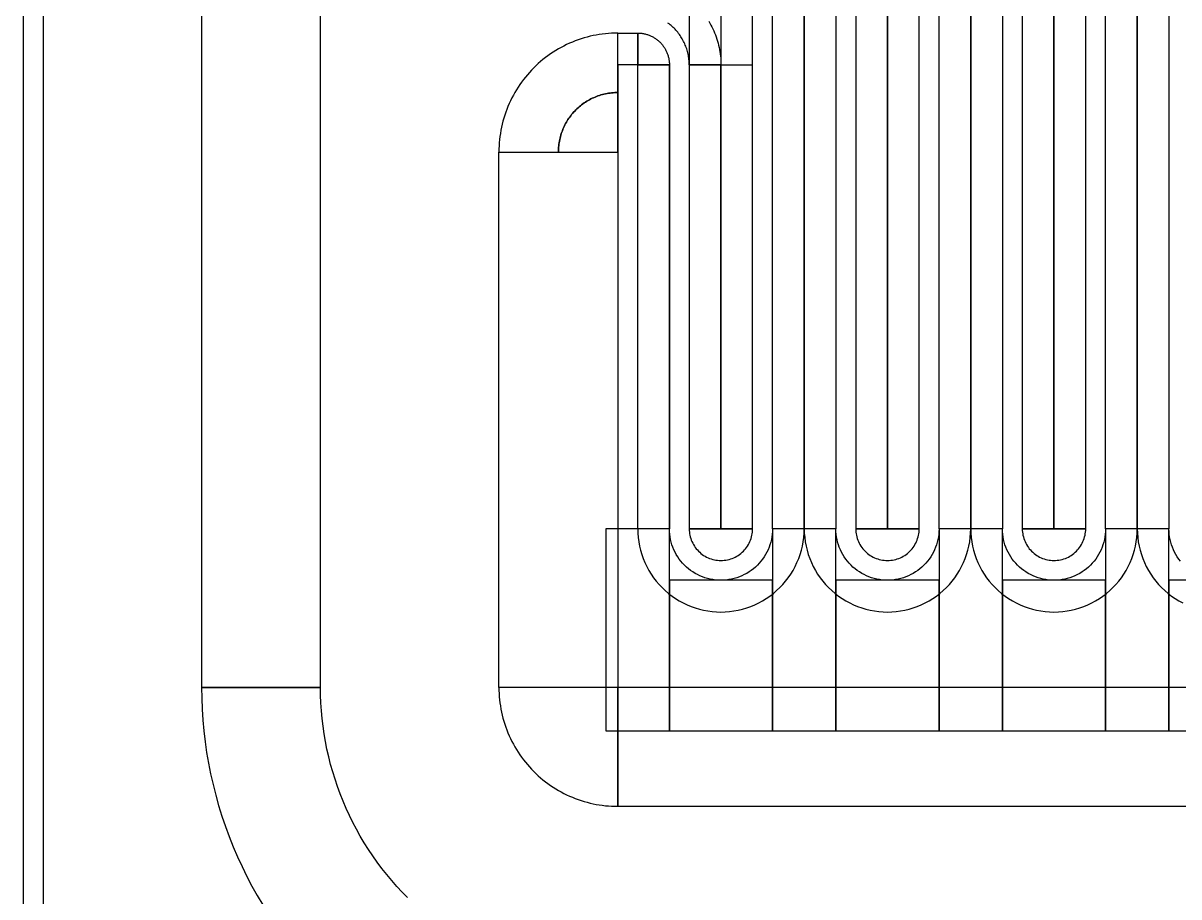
# Model space of a CAD drawing. Extents: x -21939 to 21943, y -23600 to 16600.
# Drawn here: x -13995 to -13703.5, y 7229.7 to 7450 of the extents above; entities that cross this region are included whole.
import ezdxf

# ---------------------------------------------------------------- set-up
doc = ezdxf.new("R2010")
doc.units = 0

# ---------------------------------------------------------------- blocks, each defined once
blk = doc.blocks.new('QTUNE1')
for points in [[(3305, 5400), (3305, 1200), (3310.14, 1200), (3310.14, 5400), (3305, 5400)], [(3489, 3739.5), (3489, 3928.5), (3473, 3928.5), (3473, 3739.5), (3489, 3739.5)], [(3350, 3917.5), (3350, 3582.5), (3380, 3582.5), (3380, 3917.5), (3350, 3917.5)], [(3489, 3622.5), (3489, 3877.5), (3481, 3877.5), (3481, 3622.5), (3489, 3622.5)], [(3494, 3622.5), (3494, 3877.5), (3502, 3877.5), (3502, 3622.5), (3494, 3622.5)], [(3510, 3877.5), (3510, 3622.5), (3502, 3622.5), (3502, 3877.5), (3510, 3877.5)], [(3515, 3877.5), (3515, 3622.5), (3523, 3622.5), (3523, 3877.5), (3515, 3877.5)], [(3531, 3622.5), (3531, 3877.5), (3523, 3877.5), (3523, 3622.5), (3531, 3622.5)], [(3536, 3622.5), (3536, 3877.5), (3544, 3877.5), (3544, 3622.5), (3536, 3622.5)], [(3552, 3877.5), (3552, 3622.5), (3544, 3622.5), (3544, 3877.5), (3552, 3877.5)], [(3557, 3877.5), (3557, 3622.5), (3565, 3622.5), (3565, 3877.5), (3557, 3877.5)], [(3573, 3622.5), (3573, 3877.5), (3565, 3877.5), (3565, 3622.5), (3573, 3622.5)], [(3578, 3622.5), (3578, 3877.5), (3586, 3877.5), (3586, 3622.5), (3578, 3622.5)], [(3594, 3877.5), (3594, 3622.5), (3586, 3622.5), (3586, 3877.5), (3594, 3877.5)], [(3477.91, 3750.47), (3478.19, 3750), (3478.46, 3749.52), (3478.71, 3749.03), (3478.95, 3748.54), (3479.18, 3748.04), (3479.4, 3747.54), (3479.61, 3747.03), (3479.8, 3746.51), (3479.97, 3745.99), (3480.14, 3745.46), (3480.28, 3744.94), (3480.42, 3744.4), (3480.54, 3743.87), (3480.65, 3743.33), (3480.74, 3742.79), (3480.82, 3742.24), (3480.88, 3741.7), (3480.94, 3741.15), (3480.97, 3740.6), (3480.99, 3740.05), (3481, 3739.5), (3473, 3739.5), (3473, 3739.84), (3472.98, 3740.18), (3472.96, 3740.52), (3472.93, 3740.86), (3472.89, 3741.2), (3472.84, 3741.53), (3472.78, 3741.87), (3472.72, 3742.2), (3472.64, 3742.53), (3472.56, 3742.86), (3472.46, 3743.19), (3472.36, 3743.52), (3472.25, 3743.84), (3472.14, 3744.16), (3472.01, 3744.47), (3471.88, 3744.79), (3471.73, 3745.1), (3471.58, 3745.4), (3471.42, 3745.7), (3471.26, 3746), (3471.08, 3746.29), (3470.9, 3746.58), (3470.71, 3746.86), (3470.52, 3747.14), (3470.31, 3747.41), (3470.1, 3747.68), (3469.89, 3747.94), (3469.66, 3748.2), (3469.43, 3748.45), (3469.19, 3748.69), (3468.95, 3748.93), (3468.7, 3749.16), (3468.44, 3749.39), (3468.18, 3749.6), (3467.91, 3749.81), (3467.64, 3750.02)], [(3455, 3747.5), (3454.21, 3747.49), (3453.43, 3747.46), (3452.65, 3747.41), (3451.86, 3747.34), (3451.08, 3747.24), (3450.31, 3747.13), (3449.53, 3747), (3448.76, 3746.84), (3448, 3746.67), (3447.24, 3746.48), (3446.48, 3746.26), (3445.73, 3746.03), (3444.99, 3745.78), (3444.25, 3745.51), (3443.52, 3745.22), (3442.8, 3744.91), (3442.08, 3744.58), (3441.38, 3744.23), (3440.69, 3743.86), (3440, 3743.48), (3439.33, 3743.08), (3438.66, 3742.66), (3438.01, 3742.22), (3437.37, 3741.77), (3436.74, 3741.3), (3436.12, 3740.81), (3435.52, 3740.31), (3434.93, 3739.79), (3434.35, 3739.26), (3433.79, 3738.71), (3433.24, 3738.15), (3432.71, 3737.57), (3432.19, 3736.98), (3431.69, 3736.38), (3431.2, 3735.76), (3430.73, 3735.13), (3430.28, 3734.49), (3429.84, 3733.84), (3429.42, 3733.17), (3429.02, 3732.5), (3428.64, 3731.81), (3428.27, 3731.12), (3427.92, 3730.42), (3427.59, 3729.7), (3427.28, 3728.98), (3426.99, 3728.25), (3426.72, 3727.51), (3426.47, 3726.77), (3426.24, 3726.02), (3426.02, 3725.26), (3425.83, 3724.5), (3425.66, 3723.74), (3425.5, 3722.97), (3425.37, 3722.19), (3425.26, 3721.42), (3425.16, 3720.64), (3425.09, 3719.85), (3425.04, 3719.07), (3425.01, 3718.29), (3425, 3717.5), (3440, 3717.5), (3440.01, 3717.89), (3440.02, 3718.29), (3440.05, 3718.68), (3440.08, 3719.07), (3440.13, 3719.46), (3440.18, 3719.85), (3440.25, 3720.23), (3440.33, 3720.62), (3440.41, 3721), (3440.51, 3721.38), (3440.62, 3721.76), (3440.73, 3722.14), (3440.86, 3722.51), (3441, 3722.88), (3441.14, 3723.24), (3441.3, 3723.6), (3441.46, 3723.96), (3441.63, 3724.31), (3441.82, 3724.66), (3442.01, 3725), (3442.21, 3725.34), (3442.42, 3725.67), (3442.64, 3726), (3442.86, 3726.32), (3443.1, 3726.63), (3443.34, 3726.94), (3443.59, 3727.24), (3443.85, 3727.54), (3444.12, 3727.83), (3444.39, 3728.11), (3444.67, 3728.38), (3444.96, 3728.65), (3445.26, 3728.91), (3445.56, 3729.16), (3445.87, 3729.4), (3446.18, 3729.64), (3446.5, 3729.86), (3446.83, 3730.08), (3447.16, 3730.29), (3447.5, 3730.49), (3447.84, 3730.68), (3448.19, 3730.87), (3448.54, 3731.04), (3448.9, 3731.2), (3449.26, 3731.36), (3449.62, 3731.5), (3449.99, 3731.64), (3450.36, 3731.77), (3450.74, 3731.88), (3451.12, 3731.99), (3451.5, 3732.09), (3451.88, 3732.17), (3452.27, 3732.25), (3452.65, 3732.32), (3453.04, 3732.37), (3453.43, 3732.42), (3453.82, 3732.45), (3454.21, 3732.48), (3454.61, 3732.49), (3455, 3732.5), (3455, 3747.5)], [(3455, 3747.5), (3460, 3747.5), (3460, 3739.5), (3455, 3739.5), (3455, 3747.5)], [(3460, 3747.5), (3460.21, 3747.5), (3460.42, 3747.49), (3460.63, 3747.48), (3460.84, 3747.46), (3461.04, 3747.43), (3461.25, 3747.4), (3461.46, 3747.37), (3461.66, 3747.33), (3461.87, 3747.28), (3462.07, 3747.23), (3462.27, 3747.17), (3462.47, 3747.11), (3462.67, 3747.04), (3462.87, 3746.97), (3463.06, 3746.89), (3463.25, 3746.81), (3463.44, 3746.72), (3463.63, 3746.63), (3463.82, 3746.53), (3464, 3746.43), (3464.18, 3746.32), (3464.36, 3746.21), (3464.53, 3746.09), (3464.7, 3745.97), (3464.87, 3745.85), (3465.03, 3745.72), (3465.2, 3745.58), (3465.35, 3745.45), (3465.51, 3745.3), (3465.66, 3745.16), (3465.8, 3745.01), (3465.95, 3744.85), (3466.08, 3744.7), (3466.22, 3744.53), (3466.35, 3744.37), (3466.47, 3744.2), (3466.59, 3744.03), (3466.71, 3743.86), (3466.82, 3743.68), (3466.93, 3743.5), (3467.03, 3743.32), (3467.13, 3743.13), (3467.22, 3742.94), (3467.31, 3742.75), (3467.39, 3742.56), (3467.47, 3742.37), (3467.54, 3742.17), (3467.61, 3741.97), (3467.67, 3741.77), (3467.73, 3741.57), (3467.78, 3741.37), (3467.83, 3741.16), (3467.87, 3740.96), (3467.9, 3740.75), (3467.93, 3740.54), (3467.96, 3740.34), (3467.98, 3740.13), (3467.99, 3739.92), (3468, 3739.71), (3468, 3739.5), (3460, 3739.5), (3460, 3739.5), (3460, 3739.5), (3460, 3739.5), (3460, 3739.5), (3460, 3739.5), (3460, 3739.5), (3460, 3739.5), (3460, 3739.5), (3460, 3739.5), (3460, 3739.5), (3460, 3739.5), (3460, 3739.5), (3460, 3739.5), (3460, 3739.5), (3460, 3739.5), (3460, 3739.5), (3460, 3739.5), (3460, 3739.5), (3460, 3739.5), (3460, 3739.5), (3460, 3739.5), (3460, 3739.5), (3460, 3739.5), (3460, 3739.5), (3460, 3739.5), (3460, 3739.5), (3460, 3739.5), (3460, 3739.5), (3460, 3739.5), (3460, 3739.5), (3460, 3739.5), (3460, 3739.5), (3460, 3739.5), (3460, 3739.5), (3460, 3739.5), (3460, 3739.5), (3460, 3739.5), (3460, 3739.5), (3460, 3739.5), (3460, 3739.5), (3460, 3739.5), (3460, 3739.5), (3460, 3739.5), (3460, 3739.5), (3460, 3739.5), (3460, 3739.5), (3460, 3739.5), (3460, 3739.5), (3460, 3739.5), (3460, 3739.5), (3460, 3739.5), (3460, 3739.5), (3460, 3739.5), (3460, 3739.5), (3460, 3739.5), (3460, 3739.5), (3460, 3739.5), (3460, 3739.5), (3460, 3739.5), (3460, 3739.5), (3460, 3747.5)], [(3455, 3739.5), (3455, 3571.5), (3468, 3571.5), (3468, 3739.5), (3455, 3739.5)], [(3468, 3739.5), (3468, 3622.5), (3460, 3622.5), (3460, 3739.5), (3468, 3739.5)], [(3473, 3739.5), (3473, 3622.5), (3481, 3622.5), (3481, 3739.5), (3473, 3739.5)], [(3455, 3732.5), (3454.61, 3732.49), (3454.21, 3732.48), (3453.82, 3732.45), (3453.43, 3732.42), (3453.04, 3732.37), (3452.65, 3732.32), (3452.27, 3732.25), (3451.88, 3732.17), (3451.5, 3732.09), (3451.12, 3731.99), (3450.74, 3731.88), (3450.36, 3731.77), (3449.99, 3731.64), (3449.62, 3731.5), (3449.26, 3731.36), (3448.9, 3731.2), (3448.54, 3731.04), (3448.19, 3730.87), (3447.84, 3730.68), (3447.5, 3730.49), (3447.16, 3730.29), (3446.83, 3730.08), (3446.5, 3729.86), (3446.18, 3729.64), (3445.87, 3729.4), (3445.56, 3729.16), (3445.26, 3728.91), (3444.96, 3728.65), (3444.67, 3728.38), (3444.39, 3728.11), (3444.12, 3727.83), (3443.85, 3727.54), (3443.59, 3727.24), (3443.34, 3726.94), (3443.1, 3726.63), (3442.86, 3726.32), (3442.64, 3726), (3442.42, 3725.67), (3442.21, 3725.34), (3442.01, 3725), (3441.82, 3724.66), (3441.63, 3724.31), (3441.46, 3723.96), (3441.3, 3723.6), (3441.14, 3723.24), (3441, 3722.88), (3440.86, 3722.51), (3440.73, 3722.14), (3440.62, 3721.76), (3440.51, 3721.38), (3440.41, 3721), (3440.33, 3720.62), (3440.25, 3720.23), (3440.18, 3719.85), (3440.13, 3719.46), (3440.08, 3719.07), (3440.05, 3718.68), (3440.02, 3718.29), (3440.01, 3717.89), (3440, 3717.5), (3455, 3717.5), (3455, 3717.5), (3455, 3717.5), (3455, 3717.5), (3455, 3717.5), (3455, 3717.5), (3455, 3717.5), (3455, 3717.5), (3455, 3717.5), (3455, 3717.5), (3455, 3717.5), (3455, 3717.5), (3455, 3717.5), (3455, 3717.5), (3455, 3717.5), (3455, 3717.5), (3455, 3717.5), (3455, 3717.5), (3455, 3717.5), (3455, 3717.5), (3455, 3717.5), (3455, 3717.5), (3455, 3717.5), (3455, 3717.5), (3455, 3717.5), (3455, 3717.5), (3455, 3717.5), (3455, 3717.5), (3455, 3717.5), (3455, 3717.5), (3455, 3717.5), (3455, 3717.5), (3455, 3717.5), (3455, 3717.5), (3455, 3717.5), (3455, 3717.5), (3455, 3717.5), (3455, 3717.5), (3455, 3717.5), (3455, 3717.5), (3455, 3717.5), (3455, 3717.5), (3455, 3717.5), (3455, 3717.5), (3455, 3717.5), (3455, 3717.5), (3455, 3717.5), (3455, 3717.5), (3455, 3717.5), (3455, 3717.5), (3455, 3717.5), (3455, 3717.5), (3455, 3717.5), (3455, 3717.5), (3455, 3717.5), (3455, 3717.5), (3455, 3717.5), (3455, 3717.5), (3455, 3717.5), (3455, 3717.5), (3455, 3717.5), (3455, 3732.5)], [(3425, 3717.5), (3455, 3717.5), (3455, 3582.5), (3425, 3582.5), (3425, 3717.5)], [(3452, 3622.5), (3452, 3571.5), (3468, 3571.5), (3468, 3622.5), (3452, 3622.5)], [(3460, 3622.5), (3460.03, 3621.4), (3460.12, 3620.3), (3460.26, 3619.21), (3460.46, 3618.13), (3460.72, 3617.06), (3461.03, 3616.01), (3461.39, 3614.97), (3461.82, 3613.96), (3462.29, 3612.97), (3462.81, 3612), (3463.39, 3611.06), (3464.01, 3610.16), (3464.68, 3609.28), (3465.39, 3608.45), (3466.15, 3607.65), (3466.95, 3606.89), (3467.78, 3606.18), (3468.66, 3605.51), (3469.56, 3604.89), (3470.5, 3604.31), (3471.47, 3603.79), (3472.46, 3603.32), (3473.47, 3602.89), (3474.51, 3602.53), (3475.56, 3602.22), (3476.63, 3601.96), (3477.71, 3601.76), (3478.8, 3601.62), (3479.9, 3601.53), (3481, 3601.5), (3482.1, 3601.53), (3483.2, 3601.62), (3484.29, 3601.76), (3485.37, 3601.96), (3486.44, 3602.22), (3487.49, 3602.53), (3488.53, 3602.89), (3489.54, 3603.32), (3490.53, 3603.79), (3491.5, 3604.31), (3492.44, 3604.89), (3493.34, 3605.51), (3494.22, 3606.18), (3495.05, 3606.89), (3495.85, 3607.65), (3496.61, 3608.45), (3497.32, 3609.28), (3497.99, 3610.16), (3498.61, 3611.06), (3499.19, 3612), (3499.71, 3612.97), (3500.18, 3613.96), (3500.61, 3614.97), (3500.97, 3616.01), (3501.28, 3617.06), (3501.54, 3618.13), (3501.74, 3619.21), (3501.88, 3620.3), (3501.97, 3621.4), (3502, 3622.5), (3494, 3622.5), (3493.98, 3621.82), (3493.93, 3621.14), (3493.84, 3620.47), (3493.72, 3619.8), (3493.56, 3619.14), (3493.36, 3618.48), (3493.14, 3617.84), (3492.88, 3617.21), (3492.58, 3616.6), (3492.26, 3616), (3491.9, 3615.42), (3491.52, 3614.86), (3491.1, 3614.32), (3490.66, 3613.8), (3490.19, 3613.31), (3489.7, 3612.84), (3489.18, 3612.4), (3488.64, 3611.98), (3488.08, 3611.6), (3487.5, 3611.24), (3486.9, 3610.92), (3486.29, 3610.62), (3485.66, 3610.36), (3485.02, 3610.14), (3484.36, 3609.94), (3483.7, 3609.78), (3483.03, 3609.66), (3482.36, 3609.57), (3481.68, 3609.52), (3481, 3609.5), (3480.32, 3609.52), (3479.64, 3609.57), (3478.97, 3609.66), (3478.3, 3609.78), (3477.64, 3609.94), (3476.98, 3610.14), (3476.34, 3610.36), (3475.71, 3610.62), (3475.1, 3610.92), (3474.5, 3611.24), (3473.92, 3611.6), (3473.36, 3611.98), (3472.82, 3612.4), (3472.3, 3612.84), (3471.81, 3613.31), (3471.34, 3613.8), (3470.9, 3614.32), (3470.48, 3614.86), (3470.1, 3615.42), (3469.74, 3616), (3469.42, 3616.6), (3469.12, 3617.21), (3468.86, 3617.84), (3468.64, 3618.48), (3468.44, 3619.14), (3468.28, 3619.8), (3468.16, 3620.47), (3468.07, 3621.14), (3468.02, 3621.82), (3468, 3622.5), (3460, 3622.5)], [(3473, 3622.5), (3473.01, 3622.08), (3473.04, 3621.66), (3473.1, 3621.25), (3473.17, 3620.84), (3473.27, 3620.43), (3473.39, 3620.03), (3473.53, 3619.63), (3473.69, 3619.25), (3473.87, 3618.87), (3474.07, 3618.5), (3474.29, 3618.14), (3474.53, 3617.8), (3474.78, 3617.47), (3475.05, 3617.15), (3475.34, 3616.84), (3475.65, 3616.55), (3475.97, 3616.28), (3476.3, 3616.03), (3476.64, 3615.79), (3477, 3615.57), (3477.37, 3615.37), (3477.75, 3615.19), (3478.13, 3615.03), (3478.53, 3614.89), (3478.93, 3614.77), (3479.34, 3614.67), (3479.75, 3614.6), (3480.16, 3614.54), (3480.58, 3614.51), (3481, 3614.5), (3481.42, 3614.51), (3481.84, 3614.54), (3482.25, 3614.6), (3482.66, 3614.67), (3483.07, 3614.77), (3483.47, 3614.89), (3483.87, 3615.03), (3484.25, 3615.19), (3484.63, 3615.37), (3485, 3615.57), (3485.36, 3615.79), (3485.7, 3616.03), (3486.03, 3616.28), (3486.35, 3616.55), (3486.66, 3616.84), (3486.95, 3617.15), (3487.22, 3617.47), (3487.47, 3617.8), (3487.71, 3618.14), (3487.93, 3618.5), (3488.13, 3618.87), (3488.31, 3619.25), (3488.47, 3619.63), (3488.61, 3620.03), (3488.73, 3620.43), (3488.83, 3620.84), (3488.9, 3621.25), (3488.96, 3621.66), (3488.99, 3622.08), (3489, 3622.5), (3481, 3622.5), (3481, 3622.5), (3481, 3622.5), (3481, 3622.5), (3481, 3622.5), (3481, 3622.5), (3481, 3622.5), (3481, 3622.5), (3481, 3622.5), (3481, 3622.5), (3481, 3622.5), (3481, 3622.5), (3481, 3622.5), (3481, 3622.5), (3481, 3622.5), (3481, 3622.5), (3481, 3622.5), (3481, 3622.5), (3481, 3622.5), (3481, 3622.5), (3481, 3622.5), (3481, 3622.5), (3481, 3622.5), (3481, 3622.5), (3481, 3622.5), (3481, 3622.5), (3481, 3622.5), (3481, 3622.5), (3481, 3622.5), (3481, 3622.5), (3481, 3622.5), (3481, 3622.5), (3481, 3622.5), (3481, 3622.5), (3481, 3622.5), (3481, 3622.5), (3481, 3622.5), (3481, 3622.5), (3481, 3622.5), (3481, 3622.5), (3481, 3622.5), (3481, 3622.5), (3481, 3622.5), (3481, 3622.5), (3481, 3622.5), (3481, 3622.5), (3481, 3622.5), (3481, 3622.5), (3481, 3622.5), (3481, 3622.5), (3481, 3622.5), (3481, 3622.5), (3481, 3622.5), (3481, 3622.5), (3481, 3622.5), (3481, 3622.5), (3481, 3622.5), (3481, 3622.5), (3481, 3622.5), (3481, 3622.5), (3481, 3622.5), (3473, 3622.5)], [(3494, 3622.5), (3494, 3571.5), (3510, 3571.5), (3510, 3622.5), (3494, 3622.5)], [(3502, 3622.5), (3502.03, 3621.4), (3502.12, 3620.3), (3502.26, 3619.21), (3502.46, 3618.13), (3502.72, 3617.06), (3503.03, 3616.01), (3503.39, 3614.97), (3503.82, 3613.96), (3504.29, 3612.97), (3504.81, 3612), (3505.39, 3611.06), (3506.01, 3610.16), (3506.68, 3609.28), (3507.39, 3608.45), (3508.15, 3607.65), (3508.95, 3606.89), (3509.78, 3606.18), (3510.66, 3605.51), (3511.56, 3604.89), (3512.5, 3604.31), (3513.47, 3603.79), (3514.46, 3603.32), (3515.47, 3602.89), (3516.51, 3602.53), (3517.56, 3602.22), (3518.63, 3601.96), (3519.71, 3601.76), (3520.8, 3601.62), (3521.9, 3601.53), (3523, 3601.5), (3524.1, 3601.53), (3525.2, 3601.62), (3526.29, 3601.76), (3527.37, 3601.96), (3528.44, 3602.22), (3529.49, 3602.53), (3530.53, 3602.89), (3531.54, 3603.32), (3532.53, 3603.79), (3533.5, 3604.31), (3534.44, 3604.89), (3535.34, 3605.51), (3536.22, 3606.18), (3537.05, 3606.89), (3537.85, 3607.65), (3538.61, 3608.45), (3539.32, 3609.28), (3539.99, 3610.16), (3540.61, 3611.06), (3541.19, 3612), (3541.71, 3612.97), (3542.18, 3613.96), (3542.61, 3614.97), (3542.97, 3616.01), (3543.28, 3617.06), (3543.54, 3618.13), (3543.74, 3619.21), (3543.88, 3620.3), (3543.97, 3621.4), (3544, 3622.5), (3536, 3622.5), (3535.98, 3621.82), (3535.93, 3621.14), (3535.84, 3620.47), (3535.72, 3619.8), (3535.56, 3619.14), (3535.36, 3618.48), (3535.14, 3617.84), (3534.88, 3617.21), (3534.58, 3616.6), (3534.26, 3616), (3533.9, 3615.42), (3533.52, 3614.86), (3533.1, 3614.32), (3532.66, 3613.8), (3532.19, 3613.31), (3531.7, 3612.84), (3531.18, 3612.4), (3530.64, 3611.98), (3530.08, 3611.6), (3529.5, 3611.24), (3528.9, 3610.92), (3528.29, 3610.62), (3527.66, 3610.36), (3527.02, 3610.14), (3526.36, 3609.94), (3525.7, 3609.78), (3525.03, 3609.66), (3524.36, 3609.57), (3523.68, 3609.52), (3523, 3609.5), (3522.32, 3609.52), (3521.64, 3609.57), (3520.97, 3609.66), (3520.3, 3609.78), (3519.64, 3609.94), (3518.98, 3610.14), (3518.34, 3610.36), (3517.71, 3610.62), (3517.1, 3610.92), (3516.5, 3611.24), (3515.92, 3611.6), (3515.36, 3611.98), (3514.82, 3612.4), (3514.3, 3612.84), (3513.81, 3613.31), (3513.34, 3613.8), (3512.9, 3614.32), (3512.48, 3614.86), (3512.1, 3615.42), (3511.74, 3616), (3511.42, 3616.6), (3511.12, 3617.21), (3510.86, 3617.84), (3510.64, 3618.48), (3510.44, 3619.14), (3510.28, 3619.8), (3510.16, 3620.47), (3510.07, 3621.14), (3510.02, 3621.82), (3510, 3622.5), (3502, 3622.5)], [(3515, 3622.5), (3515.01, 3622.08), (3515.04, 3621.66), (3515.1, 3621.25), (3515.17, 3620.84), (3515.27, 3620.43), (3515.39, 3620.03), (3515.53, 3619.63), (3515.69, 3619.25), (3515.87, 3618.87), (3516.07, 3618.5), (3516.29, 3618.14), (3516.53, 3617.8), (3516.78, 3617.47), (3517.05, 3617.15), (3517.34, 3616.84), (3517.65, 3616.55), (3517.97, 3616.28), (3518.3, 3616.03), (3518.64, 3615.79), (3519, 3615.57), (3519.37, 3615.37), (3519.75, 3615.19), (3520.13, 3615.03), (3520.53, 3614.89), (3520.93, 3614.77), (3521.34, 3614.67), (3521.75, 3614.6), (3522.16, 3614.54), (3522.58, 3614.51), (3523, 3614.5), (3523.42, 3614.51), (3523.84, 3614.54), (3524.25, 3614.6), (3524.66, 3614.67), (3525.07, 3614.77), (3525.47, 3614.89), (3525.87, 3615.03), (3526.25, 3615.19), (3526.63, 3615.37), (3527, 3615.57), (3527.36, 3615.79), (3527.7, 3616.03), (3528.03, 3616.28), (3528.35, 3616.55), (3528.66, 3616.84), (3528.95, 3617.15), (3529.22, 3617.47), (3529.47, 3617.8), (3529.71, 3618.14), (3529.93, 3618.5), (3530.13, 3618.87), (3530.31, 3619.25), (3530.47, 3619.63), (3530.61, 3620.03), (3530.73, 3620.43), (3530.83, 3620.84), (3530.9, 3621.25), (3530.96, 3621.66), (3530.99, 3622.08), (3531, 3622.5), (3523, 3622.5), (3523, 3622.5), (3523, 3622.5), (3523, 3622.5), (3523, 3622.5), (3523, 3622.5), (3523, 3622.5), (3523, 3622.5), (3523, 3622.5), (3523, 3622.5), (3523, 3622.5), (3523, 3622.5), (3523, 3622.5), (3523, 3622.5), (3523, 3622.5), (3523, 3622.5), (3523, 3622.5), (3523, 3622.5), (3523, 3622.5), (3523, 3622.5), (3523, 3622.5), (3523, 3622.5), (3523, 3622.5), (3523, 3622.5), (3523, 3622.5), (3523, 3622.5), (3523, 3622.5), (3523, 3622.5), (3523, 3622.5), (3523, 3622.5), (3523, 3622.5), (3523, 3622.5), (3523, 3622.5), (3523, 3622.5), (3523, 3622.5), (3523, 3622.5), (3523, 3622.5), (3523, 3622.5), (3523, 3622.5), (3523, 3622.5), (3523, 3622.5), (3523, 3622.5), (3523, 3622.5), (3523, 3622.5), (3523, 3622.5), (3523, 3622.5), (3523, 3622.5), (3523, 3622.5), (3523, 3622.5), (3523, 3622.5), (3523, 3622.5), (3523, 3622.5), (3523, 3622.5), (3523, 3622.5), (3523, 3622.5), (3523, 3622.5), (3523, 3622.5), (3523, 3622.5), (3523, 3622.5), (3523, 3622.5), (3523, 3622.5), (3515, 3622.5)], [(3536, 3622.5), (3536, 3571.5), (3552, 3571.5), (3552, 3622.5), (3536, 3622.5)], [(3544, 3622.5), (3544.03, 3621.4), (3544.12, 3620.3), (3544.26, 3619.21), (3544.46, 3618.13), (3544.72, 3617.06), (3545.03, 3616.01), (3545.39, 3614.97), (3545.82, 3613.96), (3546.29, 3612.97), (3546.81, 3612), (3547.39, 3611.06), (3548.01, 3610.16), (3548.68, 3609.28), (3549.39, 3608.45), (3550.15, 3607.65), (3550.95, 3606.89), (3551.78, 3606.18), (3552.66, 3605.51), (3553.56, 3604.89), (3554.5, 3604.31), (3555.47, 3603.79), (3556.46, 3603.32), (3557.47, 3602.89), (3558.51, 3602.53), (3559.56, 3602.22), (3560.63, 3601.96), (3561.71, 3601.76), (3562.8, 3601.62), (3563.9, 3601.53), (3565, 3601.5), (3566.1, 3601.53), (3567.2, 3601.62), (3568.29, 3601.76), (3569.37, 3601.96), (3570.44, 3602.22), (3571.49, 3602.53), (3572.53, 3602.89), (3573.54, 3603.32), (3574.53, 3603.79), (3575.5, 3604.31), (3576.44, 3604.89), (3577.34, 3605.51), (3578.22, 3606.18), (3579.05, 3606.89), (3579.85, 3607.65), (3580.61, 3608.45), (3581.32, 3609.28), (3581.99, 3610.16), (3582.61, 3611.06), (3583.19, 3612), (3583.71, 3612.97), (3584.18, 3613.96), (3584.61, 3614.97), (3584.97, 3616.01), (3585.28, 3617.06), (3585.54, 3618.13), (3585.74, 3619.21), (3585.88, 3620.3), (3585.97, 3621.4), (3586, 3622.5), (3578, 3622.5), (3577.98, 3621.82), (3577.93, 3621.14), (3577.84, 3620.47), (3577.72, 3619.8), (3577.56, 3619.14), (3577.36, 3618.48), (3577.14, 3617.84), (3576.88, 3617.21), (3576.58, 3616.6), (3576.26, 3616), (3575.9, 3615.42), (3575.52, 3614.86), (3575.1, 3614.32), (3574.66, 3613.8), (3574.19, 3613.31), (3573.7, 3612.84), (3573.18, 3612.4), (3572.64, 3611.98), (3572.08, 3611.6), (3571.5, 3611.24), (3570.9, 3610.92), (3570.29, 3610.62), (3569.66, 3610.36), (3569.02, 3610.14), (3568.36, 3609.94), (3567.7, 3609.78), (3567.03, 3609.66), (3566.36, 3609.57), (3565.68, 3609.52), (3565, 3609.5), (3564.32, 3609.52), (3563.64, 3609.57), (3562.97, 3609.66), (3562.3, 3609.78), (3561.64, 3609.94), (3560.98, 3610.14), (3560.34, 3610.36), (3559.71, 3610.62), (3559.1, 3610.92), (3558.5, 3611.24), (3557.92, 3611.6), (3557.36, 3611.98), (3556.82, 3612.4), (3556.3, 3612.84), (3555.81, 3613.31), (3555.34, 3613.8), (3554.9, 3614.32), (3554.48, 3614.86), (3554.1, 3615.42), (3553.74, 3616), (3553.42, 3616.6), (3553.12, 3617.21), (3552.86, 3617.84), (3552.64, 3618.48), (3552.44, 3619.14), (3552.28, 3619.8), (3552.16, 3620.47), (3552.07, 3621.14), (3552.02, 3621.82), (3552, 3622.5), (3544, 3622.5)], [(3557, 3622.5), (3557.01, 3622.08), (3557.04, 3621.66), (3557.1, 3621.25), (3557.17, 3620.84), (3557.27, 3620.43), (3557.39, 3620.03), (3557.53, 3619.63), (3557.69, 3619.25), (3557.87, 3618.87), (3558.07, 3618.5), (3558.29, 3618.14), (3558.53, 3617.8), (3558.78, 3617.47), (3559.05, 3617.15), (3559.34, 3616.84), (3559.65, 3616.55), (3559.97, 3616.28), (3560.3, 3616.03), (3560.64, 3615.79), (3561, 3615.57), (3561.37, 3615.37), (3561.75, 3615.19), (3562.13, 3615.03), (3562.53, 3614.89), (3562.93, 3614.77), (3563.34, 3614.67), (3563.75, 3614.6), (3564.16, 3614.54), (3564.58, 3614.51), (3565, 3614.5), (3565.42, 3614.51), (3565.84, 3614.54), (3566.25, 3614.6), (3566.66, 3614.67), (3567.07, 3614.77), (3567.47, 3614.89), (3567.87, 3615.03), (3568.25, 3615.19), (3568.63, 3615.37), (3569, 3615.57), (3569.36, 3615.79), (3569.7, 3616.03), (3570.03, 3616.28), (3570.35, 3616.55), (3570.66, 3616.84), (3570.95, 3617.15), (3571.22, 3617.47), (3571.47, 3617.8), (3571.71, 3618.14), (3571.93, 3618.5), (3572.13, 3618.87), (3572.31, 3619.25), (3572.47, 3619.63), (3572.61, 3620.03), (3572.73, 3620.43), (3572.83, 3620.84), (3572.9, 3621.25), (3572.96, 3621.66), (3572.99, 3622.08), (3573, 3622.5), (3565, 3622.5), (3565, 3622.5), (3565, 3622.5), (3565, 3622.5), (3565, 3622.5), (3565, 3622.5), (3565, 3622.5), (3565, 3622.5), (3565, 3622.5), (3565, 3622.5), (3565, 3622.5), (3565, 3622.5), (3565, 3622.5), (3565, 3622.5), (3565, 3622.5), (3565, 3622.5), (3565, 3622.5), (3565, 3622.5), (3565, 3622.5), (3565, 3622.5), (3565, 3622.5), (3565, 3622.5), (3565, 3622.5), (3565, 3622.5), (3565, 3622.5), (3565, 3622.5), (3565, 3622.5), (3565, 3622.5), (3565, 3622.5), (3565, 3622.5), (3565, 3622.5), (3565, 3622.5), (3565, 3622.5), (3565, 3622.5), (3565, 3622.5), (3565, 3622.5), (3565, 3622.5), (3565, 3622.5), (3565, 3622.5), (3565, 3622.5), (3565, 3622.5), (3565, 3622.5), (3565, 3622.5), (3565, 3622.5), (3565, 3622.5), (3565, 3622.5), (3565, 3622.5), (3565, 3622.5), (3565, 3622.5), (3565, 3622.5), (3565, 3622.5), (3565, 3622.5), (3565, 3622.5), (3565, 3622.5), (3565, 3622.5), (3565, 3622.5), (3565, 3622.5), (3565, 3622.5), (3565, 3622.5), (3565, 3622.5), (3565, 3622.5), (3557, 3622.5)], [(3578, 3622.5), (3578, 3571.5), (3594, 3571.5), (3594, 3622.5), (3578, 3622.5)], [(3586, 3622.5), (3586.03, 3621.4), (3586.12, 3620.3), (3586.26, 3619.21), (3586.46, 3618.13), (3586.72, 3617.06), (3587.03, 3616.01), (3587.39, 3614.97), (3587.82, 3613.96), (3588.29, 3612.97), (3588.81, 3612), (3589.39, 3611.06), (3590.01, 3610.16), (3590.68, 3609.28), (3591.39, 3608.45), (3592.15, 3607.65), (3592.95, 3606.89), (3593.78, 3606.18), (3594.66, 3605.51), (3595.56, 3604.89), (3596.5, 3604.31), (3597.47, 3603.79)], [(3596.9, 3614.32), (3596.48, 3614.86), (3596.1, 3615.42), (3595.74, 3616), (3595.42, 3616.6), (3595.12, 3617.21), (3594.86, 3617.84), (3594.64, 3618.48), (3594.44, 3619.14), (3594.28, 3619.8), (3594.16, 3620.47), (3594.07, 3621.14), (3594.02, 3621.82), (3594, 3622.5), (3586, 3622.5)], [(3468, 3571.5), (3494, 3571.5), (3494, 3609.5), (3468, 3609.5), (3468, 3571.5)], [(3510, 3571.5), (3536, 3571.5), (3536, 3609.5), (3510, 3609.5), (3510, 3571.5)], [(3552, 3571.5), (3578, 3571.5), (3578, 3609.5), (3552, 3609.5), (3552, 3571.5)], [(3594, 3571.5), (3620, 3571.5), (3620, 3609.5), (3594, 3609.5), (3594, 3571.5)], [(3350, 3582.5), (3350.04, 3579.75), (3350.14, 3577), (3350.32, 3574.26), (3350.58, 3571.52), (3350.9, 3568.79), (3351.29, 3566.07), (3351.76, 3563.37), (3352.29, 3560.67), (3352.9, 3557.99), (3353.58, 3555.32), (3354.32, 3552.68), (3355.14, 3550.05), (3356.02, 3547.45), (3356.97, 3544.87), (3357.99, 3542.32), (3359.08, 3539.79), (3360.23, 3537.3), (3361.44, 3534.83), (3362.72, 3532.4), (3364.07, 3530), (3365.47, 3527.64)], [(3401.97, 3529.47), (3400.6, 3530.87), (3399.26, 3532.32), (3397.97, 3533.79), (3396.71, 3535.3), (3395.5, 3536.84), (3394.32, 3538.42), (3393.19, 3540.02), (3392.1, 3541.65), (3391.05, 3543.31), (3390.05, 3545), (3389.09, 3546.71), (3388.17, 3548.45), (3387.31, 3550.21), (3386.48, 3551.99), (3385.71, 3553.8), (3384.98, 3555.62), (3384.3, 3557.46), (3383.67, 3559.32), (3383.09, 3561.2), (3382.56, 3563.09), (3382.07, 3564.99), (3381.64, 3566.91), (3381.26, 3568.83), (3380.92, 3570.77), (3380.64, 3572.71), (3380.41, 3574.66), (3380.23, 3576.62), (3380.1, 3578.57), (3380.03, 3580.54), (3380, 3582.5), (3350, 3582.5)], [(3425, 3582.5), (3425.01, 3581.71), (3425.04, 3580.93), (3425.09, 3580.15), (3425.16, 3579.36), (3425.26, 3578.58), (3425.37, 3577.81), (3425.5, 3577.03), (3425.66, 3576.26), (3425.83, 3575.5), (3426.02, 3574.74), (3426.24, 3573.98), (3426.47, 3573.23), (3426.72, 3572.49), (3426.99, 3571.75), (3427.28, 3571.02), (3427.59, 3570.3), (3427.92, 3569.58), (3428.27, 3568.88), (3428.64, 3568.19), (3429.02, 3567.5), (3429.42, 3566.83), (3429.84, 3566.16), (3430.28, 3565.51), (3430.73, 3564.87), (3431.2, 3564.24), (3431.69, 3563.62), (3432.19, 3563.02), (3432.71, 3562.43), (3433.24, 3561.85), (3433.79, 3561.29), (3434.35, 3560.74), (3434.93, 3560.21), (3435.52, 3559.69), (3436.12, 3559.19), (3436.74, 3558.7), (3437.37, 3558.23), (3438.01, 3557.78), (3438.66, 3557.34), (3439.33, 3556.92), (3440, 3556.52), (3440.69, 3556.14), (3441.38, 3555.77), (3442.08, 3555.42), (3442.8, 3555.09), (3443.52, 3554.78), (3444.25, 3554.49), (3444.99, 3554.22), (3445.73, 3553.97), (3446.48, 3553.74), (3447.24, 3553.52), (3448, 3553.33), (3448.76, 3553.16), (3449.53, 3553), (3450.31, 3552.87), (3451.08, 3552.76), (3451.86, 3552.66), (3452.65, 3552.59), (3453.43, 3552.54), (3454.21, 3552.51), (3455, 3552.5), (3455, 3582.5), (3455, 3582.5), (3455, 3582.5), (3455, 3582.5), (3455, 3582.5), (3455, 3582.5), (3455, 3582.5), (3455, 3582.5), (3455, 3582.5), (3455, 3582.5), (3455, 3582.5), (3455, 3582.5), (3455, 3582.5), (3455, 3582.5), (3455, 3582.5), (3455, 3582.5), (3455, 3582.5), (3455, 3582.5), (3455, 3582.5), (3455, 3582.5), (3455, 3582.5), (3455, 3582.5), (3455, 3582.5), (3455, 3582.5), (3455, 3582.5), (3455, 3582.5), (3455, 3582.5), (3455, 3582.5), (3455, 3582.5), (3455, 3582.5), (3455, 3582.5), (3455, 3582.5), (3455, 3582.5), (3455, 3582.5), (3455, 3582.5), (3455, 3582.5), (3455, 3582.5), (3455, 3582.5), (3455, 3582.5), (3455, 3582.5), (3455, 3582.5), (3455, 3582.5), (3455, 3582.5), (3455, 3582.5), (3455, 3582.5), (3455, 3582.5), (3455, 3582.5), (3455, 3582.5), (3455, 3582.5), (3455, 3582.5), (3455, 3582.5), (3455, 3582.5), (3455, 3582.5), (3455, 3582.5), (3455, 3582.5), (3455, 3582.5), (3455, 3582.5), (3455, 3582.5), (3455, 3582.5), (3455, 3582.5), (3455, 3582.5), (3425, 3582.5)], [(3455, 3552.5), (3832.5, 3552.5), (3832.5, 3582.5), (3455, 3582.5), (3455, 3552.5)]]:
    blk.add_lwpolyline(points)

msp = doc.modelspace()

# ---------------------------------------------------------------- block references
msp.add_blockref('QTUNE1', (-17300, 3700))

doc.saveas('drawing.dxf')
